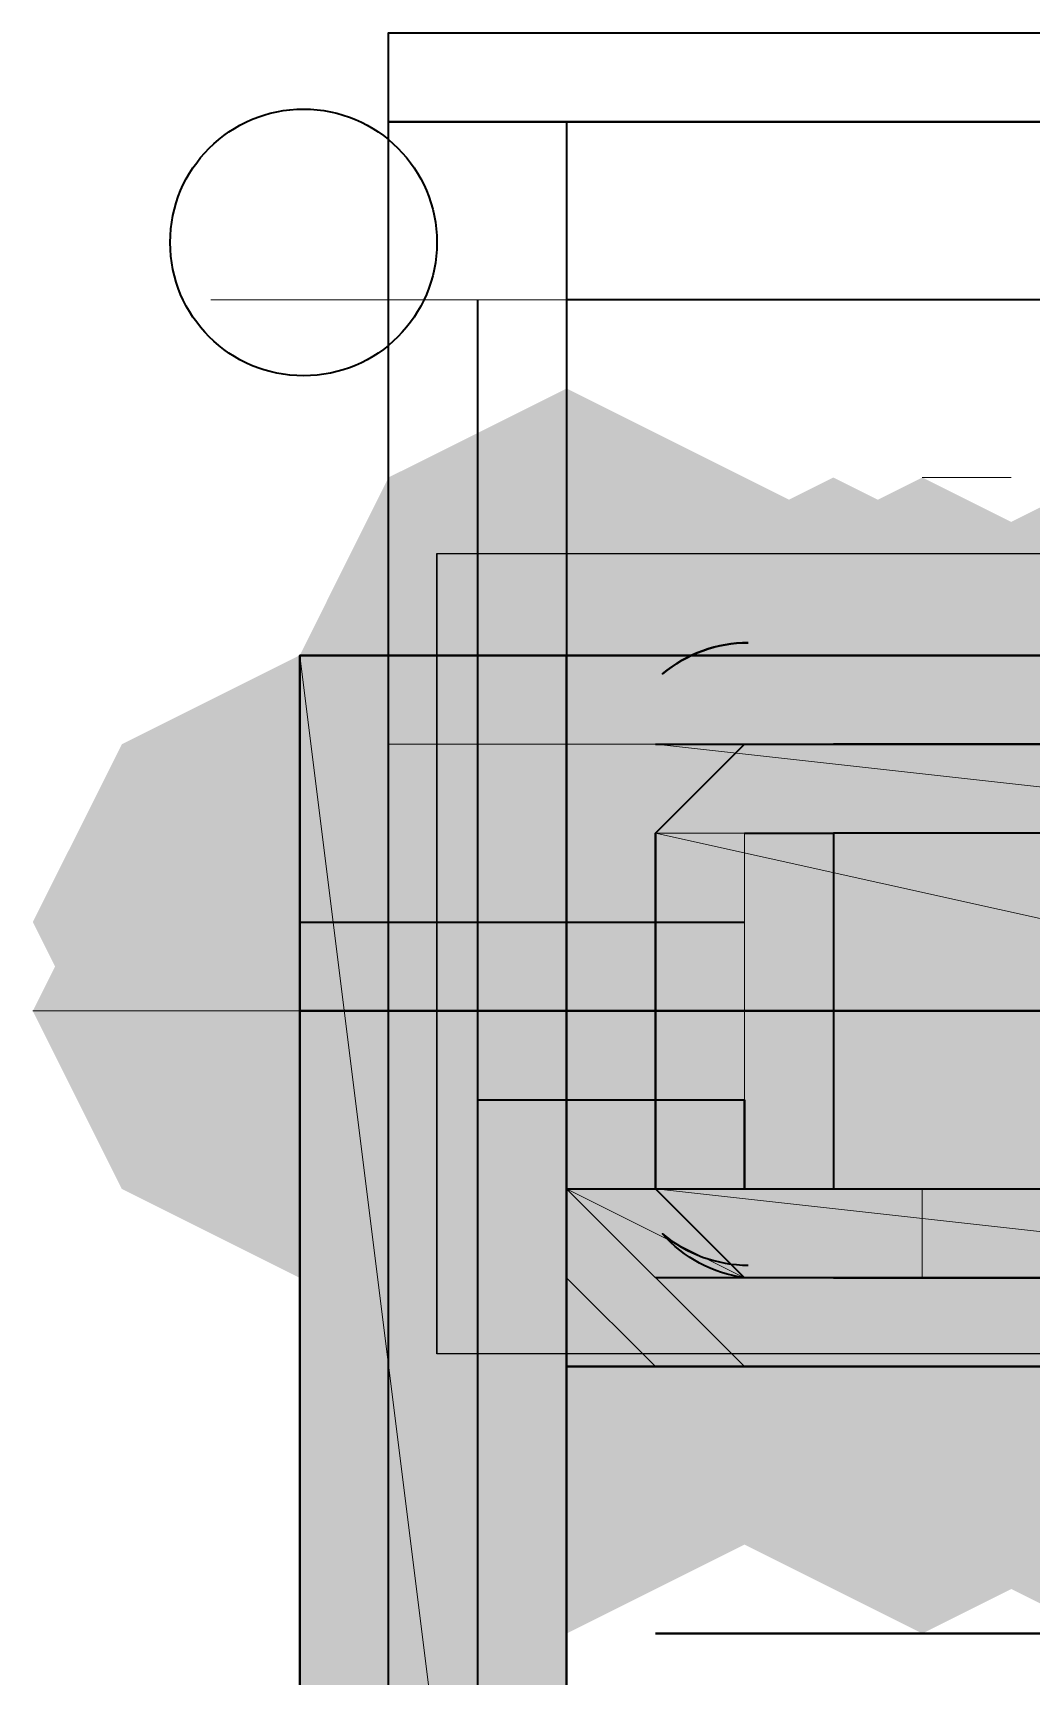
# Model space of a CAD drawing. Header units: millimetres. Extents: x 2315 to 4619, y 1334 to 1897.
# Drawn here: x 3938.337 to 3939.023, y 1525.358 to 1526.487 of the extents above; entities that cross this region are included whole.
import ezdxf

# ---------------------------------------------------------------- set-up
doc = ezdxf.new("R2010")
doc.units = ezdxf.units.MM
for name, color, linetype in [('PDF_3中心线层', 1, 'Continuous'), ('PDF_中心线层', 1, 'Continuous'), ('PDF_剖面线层', 4, 'Continuous'), ('PDF_粗实线层', 7, 'Continuous'), ('PDF_细实线层', 7, 'Continuous'), ('PDF_虚线层', 6, 'Continuous')]:
    doc.layers.add(name, color=color, linetype=linetype)
picture_1 = doc.add_image_def('image19.png', size_in_pixel=(6, 9))
picture_2 = doc.add_image_def('image20.png', size_in_pixel=(6, 7))

msp = doc.modelspace()

# ---------------------------------------------------------------- hatches: boundary and pattern name
at = {"layer": 'PDF_中心线层', "transparency": 33554559}
for points in [[(3938.8868, 1526.0595), (3938.8258, 1526.0595), (3938.8258, 1525.9984), (3938.8868, 1525.9374), (3938.9479, 1525.9984), (3938.9479, 1526.0595)], [(3938.8868, 1526.0595), (3938.8258, 1526.0595), (3938.8258, 1525.9984), (3938.8868, 1525.9374), (3938.9479, 1525.9984), (3938.9479, 1526.0595)], [(3938.8868, 1526.0595), (3938.8258, 1526.0595), (3938.8258, 1525.9984), (3938.8868, 1525.9374), (3938.9479, 1525.9984), (3938.9479, 1526.0595)], [(3938.8868, 1526.0595), (3938.8258, 1526.0595), (3938.8258, 1525.9984), (3938.8868, 1525.9374), (3938.9479, 1525.9984), (3938.9479, 1526.0595)], [(3938.9479, 1526.0595), (3938.8868, 1526.0595), (3938.8868, 1525.9984), (3938.9479, 1525.9374), (3939.009, 1525.9984), (3939.009, 1526.0595)], [(3938.9479, 1526.0595), (3938.8868, 1526.0595), (3938.8868, 1525.9984), (3938.9479, 1525.9374), (3939.009, 1525.9984), (3939.009, 1526.0595)], [(3939.0701, 1526.0595), (3939.009, 1526.0595), (3939.009, 1525.9984), (3939.0701, 1525.9374), (3939.1312, 1525.9984), (3939.1312, 1526.0595)], [(3939.0701, 1526.0595), (3939.009, 1526.0595), (3939.009, 1525.9984), (3939.0701, 1525.9374), (3939.1312, 1525.9984), (3939.1312, 1526.0595)], [(3938.7647, 1525.9984), (3938.7036, 1525.9984), (3938.7036, 1525.9374), (3938.7647, 1525.8763), (3938.8258, 1525.9374), (3938.8258, 1525.9984)], [(3938.8258, 1525.9984), (3938.7647, 1525.9984), (3938.7647, 1525.9374), (3938.8258, 1525.8763), (3938.8868, 1525.9374), (3938.8868, 1525.9984)], [(3938.8258, 1525.9984), (3938.7647, 1525.9984), (3938.7647, 1525.9374), (3938.8258, 1525.8763), (3938.8868, 1525.9374), (3938.8868, 1525.9984)], [(3938.8258, 1525.8763), (3938.7647, 1525.8763), (3938.7647, 1525.8152), (3938.8258, 1525.7541), (3938.8868, 1525.8152), (3938.8868, 1525.8763)], [(3939.0701, 1525.8763), (3939.009, 1525.8763), (3939.009, 1525.8152), (3939.0701, 1525.7541), (3939.1312, 1525.8152), (3939.1312, 1525.8763)], [(3938.7647, 1525.7541), (3938.7036, 1525.7541), (3938.7036, 1525.693), (3938.7647, 1525.6319), (3938.8258, 1525.693), (3938.8258, 1525.7541)], [(3938.8258, 1525.7541), (3938.7647, 1525.7541), (3938.7647, 1525.693), (3938.8258, 1525.6319), (3938.8868, 1525.693), (3938.8868, 1525.7541)], [(3938.8258, 1525.7541), (3938.7647, 1525.7541), (3938.7647, 1525.693), (3938.8258, 1525.6319), (3938.8868, 1525.693), (3938.8868, 1525.7541)], [(3938.9479, 1525.6319), (3938.8868, 1525.6319), (3938.8868, 1525.5709), (3938.9479, 1525.5098), (3939.009, 1525.5709), (3939.009, 1525.6319)], [(3939.0701, 1525.6319), (3939.009, 1525.6319), (3939.009, 1525.5709), (3939.0701, 1525.5098), (3939.1312, 1525.5709), (3939.1312, 1525.6319)]]:
    msp.add_hatch(color=256, dxfattribs=at).paths.add_polyline_path(points)
at = {"layer": 'PDF_剖面线层', "transparency": 33554559}
for points in [[(3938.7036, 1525.693), (3938.6425, 1525.693), (3938.6425, 1525.6319), (3938.7036, 1525.5709), (3938.7647, 1525.6319), (3938.7647, 1525.693)], [(3938.7036, 1525.693), (3938.6425, 1525.693), (3938.6425, 1525.6319), (3938.7036, 1525.5709), (3938.7647, 1525.6319), (3938.7647, 1525.693)], [(3938.7036, 1525.693), (3938.6425, 1525.693), (3938.6425, 1525.6319), (3938.7036, 1525.5709), (3938.7647, 1525.6319), (3938.7647, 1525.693)], [(3938.7036, 1525.693), (3938.6425, 1525.693), (3938.6425, 1525.6319), (3938.7036, 1525.5709), (3938.7647, 1525.6319), (3938.7647, 1525.693)], [(3938.7647, 1525.693), (3938.7036, 1525.693), (3938.7036, 1525.6319), (3938.7647, 1525.5709), (3938.8258, 1525.6319), (3938.8258, 1525.693)], [(3938.7036, 1525.6319), (3938.6425, 1525.6319), (3938.6425, 1525.5709), (3938.7036, 1525.5098), (3938.7647, 1525.5709), (3938.7647, 1525.6319)], [(3938.7036, 1525.6319), (3938.6425, 1525.6319), (3938.6425, 1525.5709), (3938.7036, 1525.5098), (3938.7647, 1525.5709), (3938.7647, 1525.6319)], [(3938.7036, 1525.6319), (3938.6425, 1525.6319), (3938.6425, 1525.5709), (3938.7036, 1525.5098), (3938.7647, 1525.5709), (3938.7647, 1525.6319)], [(3938.7036, 1525.6319), (3938.6425, 1525.6319), (3938.6425, 1525.5709), (3938.7036, 1525.5098), (3938.7647, 1525.5709), (3938.7647, 1525.6319)], [(3938.7036, 1525.6319), (3938.6425, 1525.6319), (3938.6425, 1525.5709), (3938.7036, 1525.5098), (3938.7647, 1525.5709), (3938.7647, 1525.6319)], [(3938.7647, 1525.6319), (3938.7036, 1525.6319), (3938.7036, 1525.5709), (3938.7647, 1525.5098), (3938.8258, 1525.5709), (3938.8258, 1525.6319)], [(3938.7647, 1525.6319), (3938.7036, 1525.6319), (3938.7036, 1525.5709), (3938.7647, 1525.5098), (3938.8258, 1525.5709), (3938.8258, 1525.6319)], [(3938.8258, 1525.6319), (3938.7647, 1525.6319), (3938.7647, 1525.5709), (3938.8258, 1525.5098), (3938.8868, 1525.5709), (3938.8868, 1525.6319)], [(3938.8258, 1525.6319), (3938.7647, 1525.6319), (3938.7647, 1525.5709), (3938.8258, 1525.5098), (3938.8868, 1525.5709), (3938.8868, 1525.6319)], [(3938.8868, 1525.6319), (3938.8258, 1525.6319), (3938.8258, 1525.5709), (3938.8868, 1525.5098), (3938.9479, 1525.5709), (3938.9479, 1525.6319)], [(3938.8868, 1525.6319), (3938.8258, 1525.6319), (3938.8258, 1525.5709), (3938.8868, 1525.5098), (3938.9479, 1525.5709), (3938.9479, 1525.6319)], [(3938.8868, 1525.6319), (3938.8258, 1525.6319), (3938.8258, 1525.5709), (3938.8868, 1525.5098), (3938.9479, 1525.5709), (3938.9479, 1525.6319)], [(3938.9479, 1525.6319), (3938.8868, 1525.6319), (3938.8868, 1525.5709), (3938.9479, 1525.5098), (3939.009, 1525.5709), (3939.009, 1525.6319)], [(3938.9479, 1525.6319), (3938.8868, 1525.6319), (3938.8868, 1525.5709), (3938.9479, 1525.5098), (3939.009, 1525.5709), (3939.009, 1525.6319)], [(3938.9479, 1525.6319), (3938.8868, 1525.6319), (3938.8868, 1525.5709), (3938.9479, 1525.5098), (3939.009, 1525.5709), (3939.009, 1525.6319)], [(3938.9479, 1525.6319), (3938.8868, 1525.6319), (3938.8868, 1525.5709), (3938.9479, 1525.5098), (3939.009, 1525.5709), (3939.009, 1525.6319)], [(3939.009, 1525.6319), (3938.9479, 1525.6319), (3938.9479, 1525.5709), (3939.009, 1525.5098), (3939.0701, 1525.5709), (3939.0701, 1525.6319)], [(3939.009, 1525.6319), (3938.9479, 1525.6319), (3938.9479, 1525.5709), (3939.009, 1525.5098), (3939.0701, 1525.5709), (3939.0701, 1525.6319)], [(3939.0701, 1525.6319), (3939.009, 1525.6319), (3939.009, 1525.5709), (3939.0701, 1525.5098), (3939.1312, 1525.5709), (3939.1312, 1525.6319)], [(3939.0701, 1525.6319), (3939.009, 1525.6319), (3939.009, 1525.5709), (3939.0701, 1525.5098), (3939.1312, 1525.5709), (3939.1312, 1525.6319)], [(3939.0701, 1525.6319), (3939.009, 1525.6319), (3939.009, 1525.5709), (3939.0701, 1525.5098), (3939.1312, 1525.5709), (3939.1312, 1525.6319)]]:
    msp.add_hatch(color=256, dxfattribs=at).paths.add_polyline_path(points)
at = {"layer": 'PDF_粗实线层', "transparency": 33554559}
for points in [[(3938.7036, 1526.2428), (3938.5814, 1526.1817), (3938.5204, 1526.0595), (3938.5814, 1525.9374), (3938.7036, 1525.8763), (3938.8258, 1525.9374), (3938.8868, 1526.0595), (3938.8258, 1526.1817)], [(3938.7036, 1526.2428), (3938.5814, 1526.1817), (3938.5204, 1526.0595), (3938.5814, 1525.9374), (3938.7036, 1525.8763), (3938.8258, 1525.9374), (3938.8868, 1526.0595), (3938.8258, 1526.1817)], [(3938.7036, 1526.2428), (3938.5814, 1526.1817), (3938.5204, 1526.0595), (3938.5814, 1525.9374), (3938.7036, 1525.8763), (3938.8258, 1525.9374), (3938.8868, 1526.0595), (3938.8258, 1526.1817)], [(3938.7036, 1526.2428), (3938.5814, 1526.1817), (3938.5204, 1526.0595), (3938.5814, 1525.9374), (3938.7036, 1525.8763), (3938.8258, 1525.9374), (3938.8868, 1526.0595), (3938.8258, 1526.1817)], [(3939.1922, 1526.2428), (3939.0701, 1526.1817), (3939.009, 1526.0595), (3939.0701, 1525.9374), (3939.1922, 1525.8763), (3939.3144, 1525.9374), (3939.3755, 1526.0595), (3939.3144, 1526.1817)], [(3938.7036, 1526.1817), (3938.5814, 1526.1206), (3938.5204, 1525.9984), (3938.5814, 1525.8763), (3938.7036, 1525.8152), (3938.8258, 1525.8763), (3938.8868, 1525.9984), (3938.8258, 1526.1206)], [(3938.8258, 1526.1817), (3938.7036, 1526.1206), (3938.6425, 1525.9984), (3938.7036, 1525.8763), (3938.8258, 1525.8152), (3938.9479, 1525.8763), (3939.009, 1525.9984), (3938.9479, 1526.1206)], [(3938.8258, 1526.1817), (3938.7036, 1526.1206), (3938.6425, 1525.9984), (3938.7036, 1525.8763), (3938.8258, 1525.8152), (3938.9479, 1525.8763), (3939.009, 1525.9984), (3938.9479, 1526.1206)], [(3938.8868, 1526.1817), (3938.7647, 1526.1206), (3938.7036, 1525.9984), (3938.7647, 1525.8763), (3938.8868, 1525.8152), (3939.009, 1525.8763), (3939.0701, 1525.9984), (3939.009, 1526.1206)], [(3938.8868, 1526.1817), (3938.7647, 1526.1206), (3938.7036, 1525.9984), (3938.7647, 1525.8763), (3938.8868, 1525.8152), (3939.009, 1525.8763), (3939.0701, 1525.9984), (3939.009, 1526.1206)], [(3938.8868, 1526.1817), (3938.7647, 1526.1206), (3938.7036, 1525.9984), (3938.7647, 1525.8763), (3938.8868, 1525.8152), (3939.009, 1525.8763), (3939.0701, 1525.9984), (3939.009, 1526.1206)], [(3938.8868, 1526.1817), (3938.7647, 1526.1206), (3938.7036, 1525.9984), (3938.7647, 1525.8763), (3938.8868, 1525.8152), (3939.009, 1525.8763), (3939.0701, 1525.9984), (3939.009, 1526.1206)], [(3938.9479, 1526.1817), (3938.8258, 1526.1206), (3938.7647, 1525.9984), (3938.8258, 1525.8763), (3938.9479, 1525.8152), (3939.0701, 1525.8763), (3939.1312, 1525.9984), (3939.0701, 1526.1206)], [(3938.9479, 1526.1817), (3938.8258, 1526.1206), (3938.7647, 1525.9984), (3938.8258, 1525.8763), (3938.9479, 1525.8152), (3939.0701, 1525.8763), (3939.1312, 1525.9984), (3939.0701, 1526.1206)], [(3939.0701, 1526.1817), (3938.9479, 1526.1206), (3938.8868, 1525.9984), (3938.9479, 1525.8763), (3939.0701, 1525.8152), (3939.1922, 1525.8763), (3939.2533, 1525.9984), (3939.1922, 1526.1206)], [(3939.0701, 1526.1817), (3938.9479, 1526.1206), (3938.8868, 1525.9984), (3938.9479, 1525.8763), (3939.0701, 1525.8152), (3939.1922, 1525.8763), (3939.2533, 1525.9984), (3939.1922, 1526.1206)], [(3939.0701, 1526.1817), (3938.9479, 1526.1206), (3938.8868, 1525.9984), (3938.9479, 1525.8763), (3939.0701, 1525.8152), (3939.1922, 1525.8763), (3939.2533, 1525.9984), (3939.1922, 1526.1206)], [(3939.1312, 1526.1817), (3939.009, 1526.1206), (3938.9479, 1525.9984), (3939.009, 1525.8763), (3939.1312, 1525.8152), (3939.2533, 1525.8763), (3939.3144, 1525.9984), (3939.2533, 1526.1206)], [(3939.1922, 1526.1817), (3939.0701, 1526.1206), (3939.009, 1525.9984), (3939.0701, 1525.8763), (3939.1922, 1525.8152), (3939.3144, 1525.8763), (3939.3755, 1525.9984), (3939.3144, 1526.1206)], [(3939.1922, 1526.1817), (3939.0701, 1526.1206), (3939.009, 1525.9984), (3939.0701, 1525.8763), (3939.1922, 1525.8152), (3939.3144, 1525.8763), (3939.3755, 1525.9984), (3939.3144, 1526.1206)], [(3938.7647, 1526.1206), (3938.6425, 1526.0595), (3938.5814, 1525.9374), (3938.6425, 1525.8152), (3938.7647, 1525.7541), (3938.8868, 1525.8152), (3938.9479, 1525.9374), (3938.8868, 1526.0595)], [(3938.7647, 1526.1206), (3938.6425, 1526.0595), (3938.5814, 1525.9374), (3938.6425, 1525.8152), (3938.7647, 1525.7541), (3938.8868, 1525.8152), (3938.9479, 1525.9374), (3938.8868, 1526.0595)], [(3938.7647, 1526.1206), (3938.6425, 1526.0595), (3938.5814, 1525.9374), (3938.6425, 1525.8152), (3938.7647, 1525.7541), (3938.8868, 1525.8152), (3938.9479, 1525.9374), (3938.8868, 1526.0595)], [(3938.7647, 1526.1206), (3938.6425, 1526.0595), (3938.5814, 1525.9374), (3938.6425, 1525.8152), (3938.7647, 1525.7541), (3938.8868, 1525.8152), (3938.9479, 1525.9374), (3938.8868, 1526.0595)], [(3938.7647, 1526.1206), (3938.6425, 1526.0595), (3938.5814, 1525.9374), (3938.6425, 1525.8152), (3938.7647, 1525.7541), (3938.8868, 1525.8152), (3938.9479, 1525.9374), (3938.8868, 1526.0595)], [(3938.7647, 1526.1206), (3938.6425, 1526.0595), (3938.5814, 1525.9374), (3938.6425, 1525.8152), (3938.7647, 1525.7541), (3938.8868, 1525.8152), (3938.9479, 1525.9374), (3938.8868, 1526.0595)], [(3938.7647, 1526.1206), (3938.6425, 1526.0595), (3938.5814, 1525.9374), (3938.6425, 1525.8152), (3938.7647, 1525.7541), (3938.8868, 1525.8152), (3938.9479, 1525.9374), (3938.8868, 1526.0595)], [(3938.7647, 1526.1206), (3938.6425, 1526.0595), (3938.5814, 1525.9374), (3938.6425, 1525.8152), (3938.7647, 1525.7541), (3938.8868, 1525.8152), (3938.9479, 1525.9374), (3938.8868, 1526.0595)], [(3938.7647, 1526.1206), (3938.6425, 1526.0595), (3938.5814, 1525.9374), (3938.6425, 1525.8152), (3938.7647, 1525.7541), (3938.8868, 1525.8152), (3938.9479, 1525.9374), (3938.8868, 1526.0595)], [(3938.7647, 1526.1206), (3938.6425, 1526.0595), (3938.5814, 1525.9374), (3938.6425, 1525.8152), (3938.7647, 1525.7541), (3938.8868, 1525.8152), (3938.9479, 1525.9374), (3938.8868, 1526.0595)], [(3938.7647, 1526.1206), (3938.6425, 1526.0595), (3938.5814, 1525.9374), (3938.6425, 1525.8152), (3938.7647, 1525.7541), (3938.8868, 1525.8152), (3938.9479, 1525.9374), (3938.8868, 1526.0595)], [(3938.7647, 1526.1206), (3938.6425, 1526.0595), (3938.5814, 1525.9374), (3938.6425, 1525.8152), (3938.7647, 1525.7541), (3938.8868, 1525.8152), (3938.9479, 1525.9374), (3938.8868, 1526.0595)], [(3938.7647, 1526.1206), (3938.6425, 1526.0595), (3938.5814, 1525.9374), (3938.6425, 1525.8152), (3938.7647, 1525.7541), (3938.8868, 1525.8152), (3938.9479, 1525.9374), (3938.8868, 1526.0595)], [(3938.7647, 1526.1206), (3938.6425, 1526.0595), (3938.5814, 1525.9374), (3938.6425, 1525.8152), (3938.7647, 1525.7541), (3938.8868, 1525.8152), (3938.9479, 1525.9374), (3938.8868, 1526.0595)], [(3938.7647, 1526.1206), (3938.6425, 1526.0595), (3938.5814, 1525.9374), (3938.6425, 1525.8152), (3938.7647, 1525.7541), (3938.8868, 1525.8152), (3938.9479, 1525.9374), (3938.8868, 1526.0595)], [(3938.7647, 1526.1206), (3938.6425, 1526.0595), (3938.5814, 1525.9374), (3938.6425, 1525.8152), (3938.7647, 1525.7541), (3938.8868, 1525.8152), (3938.9479, 1525.9374), (3938.8868, 1526.0595)], [(3938.7647, 1526.1206), (3938.6425, 1526.0595), (3938.5814, 1525.9374), (3938.6425, 1525.8152), (3938.7647, 1525.7541), (3938.8868, 1525.8152), (3938.9479, 1525.9374), (3938.8868, 1526.0595)], [(3938.7647, 1526.1206), (3938.6425, 1526.0595), (3938.5814, 1525.9374), (3938.6425, 1525.8152), (3938.7647, 1525.7541), (3938.8868, 1525.8152), (3938.9479, 1525.9374), (3938.8868, 1526.0595)], [(3938.7647, 1526.1206), (3938.6425, 1526.0595), (3938.5814, 1525.9374), (3938.6425, 1525.8152), (3938.7647, 1525.7541), (3938.8868, 1525.8152), (3938.9479, 1525.9374), (3938.8868, 1526.0595)], [(3938.8258, 1526.1206), (3938.7036, 1526.0595), (3938.6425, 1525.9374), (3938.7036, 1525.8152), (3938.8258, 1525.7541), (3938.9479, 1525.8152), (3939.009, 1525.9374), (3938.9479, 1526.0595)], [(3938.8258, 1526.1206), (3938.7036, 1526.0595), (3938.6425, 1525.9374), (3938.7036, 1525.8152), (3938.8258, 1525.7541), (3938.9479, 1525.8152), (3939.009, 1525.9374), (3938.9479, 1526.0595)], [(3938.8258, 1526.1206), (3938.7036, 1526.0595), (3938.6425, 1525.9374), (3938.7036, 1525.8152), (3938.8258, 1525.7541), (3938.9479, 1525.8152), (3939.009, 1525.9374), (3938.9479, 1526.0595)], [(3938.8258, 1526.1206), (3938.7036, 1526.0595), (3938.6425, 1525.9374), (3938.7036, 1525.8152), (3938.8258, 1525.7541), (3938.9479, 1525.8152), (3939.009, 1525.9374), (3938.9479, 1526.0595)], [(3938.8258, 1526.1206), (3938.7036, 1526.0595), (3938.6425, 1525.9374), (3938.7036, 1525.8152), (3938.8258, 1525.7541), (3938.9479, 1525.8152), (3939.009, 1525.9374), (3938.9479, 1526.0595)], [(3938.8258, 1526.1206), (3938.7036, 1526.0595), (3938.6425, 1525.9374), (3938.7036, 1525.8152), (3938.8258, 1525.7541), (3938.9479, 1525.8152), (3939.009, 1525.9374), (3938.9479, 1526.0595)], [(3938.8258, 1526.1206), (3938.7036, 1526.0595), (3938.6425, 1525.9374), (3938.7036, 1525.8152), (3938.8258, 1525.7541), (3938.9479, 1525.8152), (3939.009, 1525.9374), (3938.9479, 1526.0595)], [(3938.5204, 1526.0595), (3938.3982, 1525.9984), (3938.3371, 1525.8763), (3938.3982, 1525.7541), (3938.5204, 1525.693), (3938.6425, 1525.7541), (3938.7036, 1525.8763), (3938.6425, 1525.9984)], [(3938.6425, 1526.0595), (3938.5204, 1525.9984), (3938.4593, 1525.8763), (3938.5204, 1525.7541), (3938.6425, 1525.693), (3938.7647, 1525.7541), (3938.8258, 1525.8763), (3938.7647, 1525.9984)], [(3938.7036, 1526.0595), (3938.5814, 1525.9984), (3938.5204, 1525.8763), (3938.5814, 1525.7541), (3938.7036, 1525.693), (3938.8258, 1525.7541), (3938.8868, 1525.8763), (3938.8258, 1525.9984)], [(3938.5204, 1525.9984), (3938.3982, 1525.9374), (3938.3371, 1525.8152), (3938.3982, 1525.693), (3938.5204, 1525.6319), (3938.6425, 1525.693), (3938.7036, 1525.8152), (3938.6425, 1525.9374)], [(3938.5204, 1525.9984), (3938.3982, 1525.9374), (3938.3371, 1525.8152), (3938.3982, 1525.693), (3938.5204, 1525.6319), (3938.6425, 1525.693), (3938.7036, 1525.8152), (3938.6425, 1525.9374)], [(3938.6425, 1525.9984), (3938.5204, 1525.9374), (3938.4593, 1525.8152), (3938.5204, 1525.693), (3938.6425, 1525.6319), (3938.7647, 1525.693), (3938.8258, 1525.8152), (3938.7647, 1525.9374)], [(3938.6425, 1525.9984), (3938.5204, 1525.9374), (3938.4593, 1525.8152), (3938.5204, 1525.693), (3938.6425, 1525.6319), (3938.7647, 1525.693), (3938.8258, 1525.8152), (3938.7647, 1525.9374)], [(3938.8258, 1525.9984), (3938.7036, 1525.9374), (3938.6425, 1525.8152), (3938.7036, 1525.693), (3938.8258, 1525.6319), (3938.9479, 1525.693), (3939.009, 1525.8152), (3938.9479, 1525.9374)], [(3938.8258, 1525.9984), (3938.7036, 1525.9374), (3938.6425, 1525.8152), (3938.7036, 1525.693), (3938.8258, 1525.6319), (3938.9479, 1525.693), (3939.009, 1525.8152), (3938.9479, 1525.9374)], [(3939.0701, 1525.9984), (3938.9479, 1525.9374), (3938.8868, 1525.8152), (3938.9479, 1525.693), (3939.0701, 1525.6319), (3939.1922, 1525.693), (3939.2533, 1525.8152), (3939.1922, 1525.9374)], [(3939.0701, 1525.9984), (3938.9479, 1525.9374), (3938.8868, 1525.8152), (3938.9479, 1525.693), (3939.0701, 1525.6319), (3939.1922, 1525.693), (3939.2533, 1525.8152), (3939.1922, 1525.9374)], [(3938.7036, 1525.9374), (3938.5814, 1525.8763), (3938.5204, 1525.7541), (3938.5814, 1525.6319), (3938.7036, 1525.5709), (3938.8258, 1525.6319), (3938.8868, 1525.7541), (3938.8258, 1525.8763)], [(3938.7036, 1525.9374), (3938.5814, 1525.8763), (3938.5204, 1525.7541), (3938.5814, 1525.6319), (3938.7036, 1525.5709), (3938.8258, 1525.6319), (3938.8868, 1525.7541), (3938.8258, 1525.8763)], [(3938.7647, 1525.9374), (3938.6425, 1525.8763), (3938.5814, 1525.7541), (3938.6425, 1525.6319), (3938.7647, 1525.5709), (3938.8868, 1525.6319), (3938.9479, 1525.7541), (3938.8868, 1525.8763)], [(3938.7647, 1525.9374), (3938.6425, 1525.8763), (3938.5814, 1525.7541), (3938.6425, 1525.6319), (3938.7647, 1525.5709), (3938.8868, 1525.6319), (3938.9479, 1525.7541), (3938.8868, 1525.8763)], [(3938.7647, 1525.9374), (3938.6425, 1525.8763), (3938.5814, 1525.7541), (3938.6425, 1525.6319), (3938.7647, 1525.5709), (3938.8868, 1525.6319), (3938.9479, 1525.7541), (3938.8868, 1525.8763)], [(3938.8258, 1525.9374), (3938.7036, 1525.8763), (3938.6425, 1525.7541), (3938.7036, 1525.6319), (3938.8258, 1525.5709), (3938.9479, 1525.6319), (3939.009, 1525.7541), (3938.9479, 1525.8763)], [(3938.8258, 1525.9374), (3938.7036, 1525.8763), (3938.6425, 1525.7541), (3938.7036, 1525.6319), (3938.8258, 1525.5709), (3938.9479, 1525.6319), (3939.009, 1525.7541), (3938.9479, 1525.8763)], [(3938.7647, 1525.8763), (3938.6425, 1525.8152), (3938.5814, 1525.693), (3938.6425, 1525.5709), (3938.7647, 1525.5098), (3938.8868, 1525.5709), (3938.9479, 1525.693), (3938.8868, 1525.8152)], [(3938.7647, 1525.8763), (3938.6425, 1525.8152), (3938.5814, 1525.693), (3938.6425, 1525.5709), (3938.7647, 1525.5098), (3938.8868, 1525.5709), (3938.9479, 1525.693), (3938.8868, 1525.8152)], [(3938.7647, 1525.8763), (3938.6425, 1525.8152), (3938.5814, 1525.693), (3938.6425, 1525.5709), (3938.7647, 1525.5098), (3938.8868, 1525.5709), (3938.9479, 1525.693), (3938.8868, 1525.8152)], [(3938.7647, 1525.8763), (3938.6425, 1525.8152), (3938.5814, 1525.693), (3938.6425, 1525.5709), (3938.7647, 1525.5098), (3938.8868, 1525.5709), (3938.9479, 1525.693), (3938.8868, 1525.8152)], [(3938.7647, 1525.8763), (3938.6425, 1525.8152), (3938.5814, 1525.693), (3938.6425, 1525.5709), (3938.7647, 1525.5098), (3938.8868, 1525.5709), (3938.9479, 1525.693), (3938.8868, 1525.8152)], [(3938.7647, 1525.8763), (3938.6425, 1525.8152), (3938.5814, 1525.693), (3938.6425, 1525.5709), (3938.7647, 1525.5098), (3938.8868, 1525.5709), (3938.9479, 1525.693), (3938.8868, 1525.8152)], [(3938.7647, 1525.8763), (3938.6425, 1525.8152), (3938.5814, 1525.693), (3938.6425, 1525.5709), (3938.7647, 1525.5098), (3938.8868, 1525.5709), (3938.9479, 1525.693), (3938.8868, 1525.8152)], [(3938.7647, 1525.8763), (3938.6425, 1525.8152), (3938.5814, 1525.693), (3938.6425, 1525.5709), (3938.7647, 1525.5098), (3938.8868, 1525.5709), (3938.9479, 1525.693), (3938.8868, 1525.8152)], [(3938.7647, 1525.8763), (3938.6425, 1525.8152), (3938.5814, 1525.693), (3938.6425, 1525.5709), (3938.7647, 1525.5098), (3938.8868, 1525.5709), (3938.9479, 1525.693), (3938.8868, 1525.8152)], [(3938.7647, 1525.8763), (3938.6425, 1525.8152), (3938.5814, 1525.693), (3938.6425, 1525.5709), (3938.7647, 1525.5098), (3938.8868, 1525.5709), (3938.9479, 1525.693), (3938.8868, 1525.8152)], [(3938.7647, 1525.8763), (3938.6425, 1525.8152), (3938.5814, 1525.693), (3938.6425, 1525.5709), (3938.7647, 1525.5098), (3938.8868, 1525.5709), (3938.9479, 1525.693), (3938.8868, 1525.8152)], [(3938.7647, 1525.8763), (3938.6425, 1525.8152), (3938.5814, 1525.693), (3938.6425, 1525.5709), (3938.7647, 1525.5098), (3938.8868, 1525.5709), (3938.9479, 1525.693), (3938.8868, 1525.8152)], [(3938.7647, 1525.8763), (3938.6425, 1525.8152), (3938.5814, 1525.693), (3938.6425, 1525.5709), (3938.7647, 1525.5098), (3938.8868, 1525.5709), (3938.9479, 1525.693), (3938.8868, 1525.8152)], [(3938.7647, 1525.8763), (3938.6425, 1525.8152), (3938.5814, 1525.693), (3938.6425, 1525.5709), (3938.7647, 1525.5098), (3938.8868, 1525.5709), (3938.9479, 1525.693), (3938.8868, 1525.8152)], [(3938.8258, 1525.8763), (3938.7036, 1525.8152), (3938.6425, 1525.693), (3938.7036, 1525.5709), (3938.8258, 1525.5098), (3938.9479, 1525.5709), (3939.009, 1525.693), (3938.9479, 1525.8152)], [(3938.8258, 1525.8763), (3938.7036, 1525.8152), (3938.6425, 1525.693), (3938.7036, 1525.5709), (3938.8258, 1525.5098), (3938.9479, 1525.5709), (3939.009, 1525.693), (3938.9479, 1525.8152)], [(3938.8258, 1525.8763), (3938.7036, 1525.8152), (3938.6425, 1525.693), (3938.7036, 1525.5709), (3938.8258, 1525.5098), (3938.9479, 1525.5709), (3939.009, 1525.693), (3938.9479, 1525.8152)], [(3938.7036, 1525.8152), (3938.5814, 1525.7541), (3938.5204, 1525.6319), (3938.5814, 1525.5098), (3938.7036, 1525.4487), (3938.8258, 1525.5098), (3938.8868, 1525.6319), (3938.8258, 1525.7541)], [(3938.7036, 1525.8152), (3938.5814, 1525.7541), (3938.5204, 1525.6319), (3938.5814, 1525.5098), (3938.7036, 1525.4487), (3938.8258, 1525.5098), (3938.8868, 1525.6319), (3938.8258, 1525.7541)], [(3938.7647, 1525.8152), (3938.6425, 1525.7541), (3938.5814, 1525.6319), (3938.6425, 1525.5098), (3938.7647, 1525.4487), (3938.8868, 1525.5098), (3938.9479, 1525.6319), (3938.8868, 1525.7541)], [(3938.7647, 1525.8152), (3938.6425, 1525.7541), (3938.5814, 1525.6319), (3938.6425, 1525.5098), (3938.7647, 1525.4487), (3938.8868, 1525.5098), (3938.9479, 1525.6319), (3938.8868, 1525.7541)], [(3938.9479, 1525.8152), (3938.8258, 1525.7541), (3938.7647, 1525.6319), (3938.8258, 1525.5098), (3938.9479, 1525.4487), (3939.0701, 1525.5098), (3939.1312, 1525.6319), (3939.0701, 1525.7541)], [(3938.9479, 1525.8152), (3938.8258, 1525.7541), (3938.7647, 1525.6319), (3938.8258, 1525.5098), (3938.9479, 1525.4487), (3939.0701, 1525.5098), (3939.1312, 1525.6319), (3939.0701, 1525.7541)], [(3939.0701, 1525.8152), (3938.9479, 1525.7541), (3938.8868, 1525.6319), (3938.9479, 1525.5098), (3939.0701, 1525.4487), (3939.1922, 1525.5098), (3939.2533, 1525.6319), (3939.1922, 1525.7541)], [(3939.0701, 1525.8152), (3938.9479, 1525.7541), (3938.8868, 1525.6319), (3938.9479, 1525.5098), (3939.0701, 1525.4487), (3939.1922, 1525.5098), (3939.2533, 1525.6319), (3939.1922, 1525.7541)], [(3939.1922, 1525.8152), (3939.0701, 1525.7541), (3939.009, 1525.6319), (3939.0701, 1525.5098), (3939.1922, 1525.4487), (3939.3144, 1525.5098), (3939.3755, 1525.6319), (3939.3144, 1525.7541)], [(3939.1922, 1525.8152), (3939.0701, 1525.7541), (3939.009, 1525.6319), (3939.0701, 1525.5098), (3939.1922, 1525.4487), (3939.3144, 1525.5098), (3939.3755, 1525.6319), (3939.3144, 1525.7541)], [(3938.7036, 1525.7541), (3938.5814, 1525.693), (3938.5204, 1525.5709), (3938.5814, 1525.4487), (3938.7036, 1525.3876), (3938.8258, 1525.4487), (3938.8868, 1525.5709), (3938.8258, 1525.693)], [(3938.7036, 1525.7541), (3938.5814, 1525.693), (3938.5204, 1525.5709), (3938.5814, 1525.4487), (3938.7036, 1525.3876), (3938.8258, 1525.4487), (3938.8868, 1525.5709), (3938.8258, 1525.693)], [(3938.7036, 1525.7541), (3938.5814, 1525.693), (3938.5204, 1525.5709), (3938.5814, 1525.4487), (3938.7036, 1525.3876), (3938.8258, 1525.4487), (3938.8868, 1525.5709), (3938.8258, 1525.693)], [(3938.7036, 1525.7541), (3938.5814, 1525.693), (3938.5204, 1525.5709), (3938.5814, 1525.4487), (3938.7036, 1525.3876), (3938.8258, 1525.4487), (3938.8868, 1525.5709), (3938.8258, 1525.693)], [(3938.9479, 1525.7541), (3938.8258, 1525.693), (3938.7647, 1525.5709), (3938.8258, 1525.4487), (3938.9479, 1525.3876), (3939.0701, 1525.4487), (3939.1312, 1525.5709), (3939.0701, 1525.693)], [(3938.9479, 1525.7541), (3938.8258, 1525.693), (3938.7647, 1525.5709), (3938.8258, 1525.4487), (3938.9479, 1525.3876), (3939.0701, 1525.4487), (3939.1312, 1525.5709), (3939.0701, 1525.693)], [(3939.0701, 1525.7541), (3938.9479, 1525.693), (3938.8868, 1525.5709), (3938.9479, 1525.4487), (3939.0701, 1525.3876), (3939.1922, 1525.4487), (3939.2533, 1525.5709), (3939.1922, 1525.693)], [(3939.0701, 1525.7541), (3938.9479, 1525.693), (3938.8868, 1525.5709), (3938.9479, 1525.4487), (3939.0701, 1525.3876), (3939.1922, 1525.4487), (3939.2533, 1525.5709), (3939.1922, 1525.693)], [(3939.1922, 1525.7541), (3939.0701, 1525.693), (3939.009, 1525.5709), (3939.0701, 1525.4487), (3939.1922, 1525.3876), (3939.3144, 1525.4487), (3939.3755, 1525.5709), (3939.3144, 1525.693)]]:
    msp.add_hatch(color=256, dxfattribs=at).paths.add_polyline_path(points)
at = {"layer": 'PDF_粗实线层', "true_color": 0xffffff, "transparency": 33554559}
for points in [[(3938.7036, 1524.5936), (3938.7036, 1526.0595), (3938.5204, 1526.0595), (3938.5204, 1524.5936)], [(3938.7647, 1525.693), (3939.3144, 1525.693), (3939.3144, 1525.9374), (3938.7647, 1525.9374)]]:
    msp.add_hatch(color=7, dxfattribs=at).paths.add_polyline_path(points)
at = {"layer": 'PDF_细实线层', "transparency": 33554559}
for points in [[(3938.8258, 1525.9984), (3938.7647, 1525.9984), (3938.7647, 1525.9374), (3938.8258, 1525.8763), (3938.8868, 1525.9374), (3938.8868, 1525.9984)], [(3938.8258, 1525.8763), (3938.7647, 1525.8763), (3938.7647, 1525.8152), (3938.8258, 1525.7541), (3938.8868, 1525.8152), (3938.8868, 1525.8763)], [(3939.0701, 1525.8763), (3939.009, 1525.8763), (3939.009, 1525.8152), (3939.0701, 1525.7541), (3939.1312, 1525.8152), (3939.1312, 1525.8763)], [(3938.7036, 1525.7541), (3938.6425, 1525.7541), (3938.6425, 1525.693), (3938.7036, 1525.6319), (3938.7647, 1525.693), (3938.7647, 1525.7541)], [(3938.8258, 1525.7541), (3938.7647, 1525.7541), (3938.7647, 1525.693), (3938.8258, 1525.6319), (3938.8868, 1525.693), (3938.8868, 1525.7541)], [(3938.9479, 1525.6319), (3938.8868, 1525.6319), (3938.8868, 1525.5709), (3938.9479, 1525.5098), (3939.009, 1525.5709), (3939.009, 1525.6319)], [(3938.9479, 1525.6319), (3938.8868, 1525.6319), (3938.8868, 1525.5709), (3938.9479, 1525.5098), (3939.009, 1525.5709), (3939.009, 1525.6319)], [(3939.0701, 1525.6319), (3939.009, 1525.6319), (3939.009, 1525.5709), (3939.0701, 1525.5098), (3939.1312, 1525.5709), (3939.1312, 1525.6319)], [(3939.0701, 1525.6319), (3939.009, 1525.6319), (3939.009, 1525.5709), (3939.0701, 1525.5098), (3939.1312, 1525.5709), (3939.1312, 1525.6319)]]:
    msp.add_hatch(color=256, dxfattribs=at).paths.add_polyline_path(points)
at = {"layer": 'PDF_虚线层', "transparency": 33554559}
for points in [[(3938.8258, 1525.9984), (3938.7647, 1525.9984), (3938.7647, 1525.9374), (3938.8258, 1525.8763), (3938.8868, 1525.9374), (3938.8868, 1525.9984)], [(3938.7647, 1525.7541), (3938.7036, 1525.7541), (3938.7036, 1525.693), (3938.7647, 1525.6319), (3938.8258, 1525.693), (3938.8258, 1525.7541)], [(3938.7647, 1525.7541), (3938.7036, 1525.7541), (3938.7036, 1525.693), (3938.7647, 1525.6319), (3938.8258, 1525.693), (3938.8258, 1525.7541)], [(3938.7647, 1525.7541), (3938.7036, 1525.7541), (3938.7036, 1525.693), (3938.7647, 1525.6319), (3938.8258, 1525.693), (3938.8258, 1525.7541)], [(3938.7647, 1525.7541), (3938.7036, 1525.7541), (3938.7036, 1525.693), (3938.7647, 1525.6319), (3938.8258, 1525.693), (3938.8258, 1525.7541)]]:
    msp.add_hatch(color=256, dxfattribs=at).paths.add_polyline_path(points)

# ---------------------------------------------------------------- linework, layer by layer
at = {"layer": 'PDF_3中心线层', "lineweight": 18}
msp.add_lwpolyline([(3938.3371, 1525.8152), (3943.1014, 1525.8152)], dxfattribs=at)
at = {"layer": 'PDF_中心线层', "lineweight": 18}
for points in [[(3938.5814, 1526.1817), (3938.5814, 1526.426)], [(3938.4593, 1526.3038), (3938.7036, 1526.3038)], [(3938.7036, 1526.0595), (3938.7647, 1526.0595), (3938.7036, 1526.0595), (3938.7036, 1525.9984)], [(3938.5814, 1525.9984), (3939.6198, 1525.9984)], [(3939.3144, 1525.9984), (3938.8258, 1525.9984)], [(3939.1922, 1525.9984), (3938.9479, 1525.9984), (3938.8868, 1525.9984), (3938.9479, 1525.9984)], [(3939.0701, 1525.9374), (3939.0701, 1525.693), (3939.0701, 1525.6319), (3939.009, 1525.6319), (3939.0701, 1525.6319), (3939.0701, 1525.693)], [(3939.3144, 1525.8152), (3938.7647, 1525.8152), (3938.8258, 1525.8152), (3938.8258, 1525.8763)], [(3939.3755, 1525.8152), (3938.7036, 1525.8152)], [(3939.0701, 1525.8152), (3939.009, 1525.8152)], [(3938.9479, 1525.6319), (3939.1922, 1525.6319), (3939.2533, 1525.6319), (3939.2533, 1525.693), (3939.2533, 1525.6319), (3939.1922, 1525.6319), (3939.1922, 1525.693), (3939.1922, 1525.6319)], [(3938.7036, 1525.5709), (3938.7647, 1525.5709), (3938.7036, 1525.5709), (3938.7036, 1525.6319)], [(3939.3144, 1525.6319), (3938.8258, 1525.6319)]]:
    msp.add_lwpolyline(points, dxfattribs=at)
for points in [[(3938.7036, 1526.0595), (3938.7036, 1525.5709), (3939.2533, 1525.5709), (3939.2533, 1526.0595)], [(3939.009, 1525.9984), (3939.0701, 1525.9984)], [(3938.7647, 1525.9374), (3938.8258, 1525.9374)], [(3938.7647, 1525.693), (3938.8258, 1525.693)], [(3938.8868, 1525.6319), (3938.9479, 1525.6319), (3938.9479, 1525.693), (3938.9479, 1525.6319)]]:
    msp.add_lwpolyline(points, close=True, dxfattribs=at)
at = {"layer": 'PDF_剖面线层', "lineweight": 18}
for points in [[(3938.7036, 1525.693), (3938.8258, 1525.5709), (3938.8868, 1525.5709), (3938.8258, 1525.5709), (3938.8868, 1525.5709), (3938.9479, 1525.5709), (3938.8868, 1525.5709), (3938.9479, 1525.5709), (3939.009, 1525.5709), (3938.9479, 1525.5709), (3939.009, 1525.5709)], [(3938.7647, 1525.5709), (3938.7036, 1525.5709), (3938.7647, 1525.5709), (3938.7036, 1525.6319), (3938.7036, 1525.5709), (3938.7036, 1525.6319)], [(3938.7647, 1525.5709), (3938.8258, 1525.5709), (3938.7647, 1525.5709)]]:
    msp.add_lwpolyline(points, dxfattribs=at)
msp.add_lwpolyline([(3939.009, 1525.5709), (3939.0701, 1525.5709), (3939.009, 1525.5709), (3939.0701, 1525.5709)], close=True, dxfattribs=at)
at = {"layer": 'PDF_粗实线层', "lineweight": 35}
for points in [[(3938.5814, 1526.4871), (3940.1085, 1526.4871), (3940.1085, 1524.3492), (3938.5814, 1524.3492), (3938.5814, 1526.4871), (3939.3144, 1526.4871)], [(3940.0474, 1526.426), (3938.5814, 1526.426), (3939.3144, 1526.426)], [(3939.4366, 1526.3038), (3939.4977, 1526.3038), (3939.2533, 1526.3038), (3939.4977, 1526.3038), (3939.4977, 1526.426), (3938.7036, 1526.426), (3938.7036, 1525.9984), (3938.7036, 1525.5709), (3939.4977, 1525.5709), (3939.4977, 1525.693), (3939.2533, 1525.693), (3939.4977, 1525.693), (3939.4366, 1525.693)], [(3938.5814, 1526.3038), (3938.5814, 1526.3038)], [(3938.6425, 1526.3038), (3938.6425, 1524.3492)], [(3939.0701, 1525.5709), (3939.009, 1525.5709), (3938.9479, 1525.5709), (3938.8868, 1525.5709), (3938.8258, 1525.5709), (3938.7647, 1525.5709), (3938.7036, 1525.5709), (3938.7036, 1525.6319), (3938.7036, 1525.693), (3938.7036, 1525.7541), (3938.7036, 1525.8763), (3938.7036, 1526.0595), (3939.2533, 1526.0595)], [(3938.7036, 1526.0595), (3938.7036, 1526.0595)], [(3938.7036, 1526.0595), (3938.7036, 1526.0595)], [(3938.8258, 1525.9984), (3938.7647, 1525.9374), (3938.7647, 1525.693), (3938.8258, 1525.6319), (3938.7647, 1525.6319)], [(3938.7647, 1525.9984), (3938.8258, 1525.9984), (3938.7647, 1525.9374), (3938.7647, 1525.693), (3938.7647, 1525.9374), (3938.7647, 1525.693)], [(3939.2533, 1525.9984), (3938.8868, 1525.9984), (3939.2533, 1525.9984), (3939.1922, 1525.9984)], [(3938.8258, 1525.9374), (3938.8258, 1525.9374)], [(3938.8258, 1525.9374), (3938.8868, 1525.9374)], [(3939.2533, 1525.9374), (3938.8868, 1525.9374), (3938.8868, 1525.693), (3939.2533, 1525.693), (3939.2533, 1525.8763), (3939.3144, 1525.8763)], [(3938.6425, 1525.8152), (3938.5204, 1525.8152), (3938.5204, 1525.8763), (3938.6425, 1525.8763), (3938.6425, 1525.7541), (3938.7036, 1525.7541), (3938.7647, 1525.7541), (3938.8258, 1525.7541)], [(3938.5204, 1525.8763), (3938.5204, 1525.8152)], [(3938.6425, 1525.8763), (3938.7036, 1525.8763), (3938.7036, 1525.7541), (3938.7036, 1525.8763), (3938.7036, 1525.7541), (3938.7036, 1525.8763), (3938.7647, 1525.8763), (3938.8258, 1525.8763)], [(3938.5204, 1525.8152), (3938.6425, 1525.8152), (3938.5204, 1525.8152)], [(3938.7036, 1525.8152), (3938.7647, 1525.8152), (3938.7036, 1525.8152)], [(3938.8258, 1525.8152), (3938.8258, 1525.8152)], [(3938.7647, 1525.7541), (3938.7647, 1525.693), (3938.7647, 1525.7541)], [(3938.8258, 1525.7541), (3938.8258, 1525.693), (3938.8258, 1525.7541)], [(3938.8258, 1525.693), (3938.8258, 1525.693)], [(3938.8258, 1525.693), (3938.8868, 1525.693)], [(3938.7036, 1525.5709), (3938.7036, 1525.5709)], [(3938.7647, 1525.3876), (3939.4366, 1525.3876), (3938.7647, 1525.3876)]]:
    msp.add_lwpolyline(points, dxfattribs=at)
for points in [[(3939.4977, 1526.3038), (3938.7036, 1526.3038), (3938.7036, 1525.693), (3939.4977, 1525.693)], [(3938.5204, 1524.5936), (3938.7036, 1524.5936), (3938.7036, 1526.0595), (3938.5204, 1526.0595), (3938.7036, 1526.0595), (3938.7036, 1524.5936), (3938.5814, 1524.5936), (3938.5204, 1524.5936), (3938.5204, 1526.0595)], [(3938.7036, 1525.8152), (3938.7036, 1526.0595), (3939.2533, 1526.0595), (3939.3144, 1526.0595), (3939.3144, 1525.9984), (3939.3144, 1525.9374), (3939.3144, 1525.8152), (3939.3144, 1525.693), (3939.3144, 1525.6319), (3939.3144, 1525.5709), (3939.2533, 1525.5709), (3939.1922, 1525.5709), (3939.1312, 1525.5709), (3939.0701, 1525.5709), (3939.009, 1525.5709), (3938.9479, 1525.5709), (3938.8868, 1525.5709), (3938.8258, 1525.5709), (3938.7647, 1525.5709), (3938.7036, 1525.5709), (3938.7036, 1525.6319), (3938.7036, 1525.693)], [(3938.7647, 1525.8152), (3938.7647, 1525.9374), (3938.8258, 1525.9984), (3938.8868, 1525.9984), (3939.0701, 1525.9984), (3939.2533, 1525.9984), (3939.3144, 1525.9984), (3939.3144, 1525.9374), (3939.3144, 1525.8152), (3939.3144, 1525.693), (3939.3144, 1525.6319), (3939.2533, 1525.6319), (3939.0701, 1525.6319), (3938.8868, 1525.6319), (3938.8258, 1525.6319), (3938.7647, 1525.693)]]:
    msp.add_lwpolyline(points, close=True, dxfattribs=at)
for points in [[(3939.195, 1526.0682, -0.176326), (3939.2539, 1526.0468, 0.176326), (3939.1922, 1526.0595), (3939.2533, 1526.0595), (3938.7036, 1526.0595), (3938.7036, 1525.5709), (3939.2533, 1525.5709), (3939.1922, 1525.5709), (3938.7647, 1525.5709)], [(3938.7647, 1525.9374), (3938.7647, 1525.693), (3938.8258, 1525.6319, -0.176326), (3938.7695, 1525.6621, 0.176326), (3938.8284, 1525.6406)], [(3939.2533, 1525.6319), (3938.8868, 1525.6319), (3939.2533, 1525.6319), (3939.1922, 1525.6319, 0.176326), (3939.2539, 1525.6621, -0.176326), (3939.195, 1525.6406)]]:
    msp.add_lwpolyline(points, format="xyb", dxfattribs=at)
msp.add_lwpolyline([(3938.8284, 1526.0682, 0.176326), (3938.7695, 1526.0468, -0.176326)], format="xyb", close=True, dxfattribs=at)
at = {"layer": 'PDF_粗实线层', "color": 7, "lineweight": 0, "true_color": 0xffffff}
for points in [[(3938.7036, 1524.5936), (3938.5204, 1526.0595), (3938.7036, 1526.0595)], [(3939.3144, 1525.8152), (3938.7647, 1525.9374), (3939.3144, 1525.9374), (3938.7647, 1525.9374), (3939.3144, 1525.9374), (3938.7647, 1525.9984)], [(3939.3144, 1525.9984), (3938.8258, 1525.9984), (3939.3144, 1525.9984)], [(3939.3144, 1525.693), (3939.3144, 1525.8152), (3938.7647, 1525.8152)], [(3939.3144, 1525.6319), (3938.8258, 1525.6319), (3939.3144, 1525.6319), (3938.7647, 1525.693), (3939.3144, 1525.693), (3938.7647, 1525.693), (3939.3144, 1525.693), (3938.7647, 1525.693)], [(3938.8868, 1525.6319), (3939.2533, 1525.6319), (3938.8868, 1525.6319), (3939.2533, 1525.6319), (3938.8258, 1525.6319), (3939.2533, 1525.6319), (3938.8258, 1525.6319), (3939.2533, 1525.6319), (3938.8258, 1525.6319), (3939.2533, 1525.6319), (3938.8258, 1525.6319), (3939.2533, 1525.6319), (3938.8258, 1525.6319), (3939.2533, 1525.6319), (3938.8258, 1525.6319), (3939.2533, 1525.6319), (3938.8258, 1525.6319), (3939.2533, 1525.6319), (3938.8258, 1525.6319), (3939.2533, 1525.6319), (3938.8258, 1525.6319), (3939.2533, 1525.6319), (3938.8258, 1525.6319), (3939.2533, 1525.6319), (3938.8258, 1525.6319), (3939.2533, 1525.6319), (3938.8258, 1525.6319), (3939.2533, 1525.6319), (3938.8258, 1525.6319), (3939.2533, 1525.6319), (3938.8258, 1525.6319), (3939.2533, 1525.6319), (3938.8258, 1525.6319), (3939.2533, 1525.6319), (3938.8258, 1525.6319), (3939.2533, 1525.6319), (3938.8258, 1525.6319), (3939.2533, 1525.6319), (3938.8258, 1525.6319), (3939.2533, 1525.6319), (3938.8258, 1525.6319), (3939.2533, 1525.6319), (3938.8258, 1525.6319), (3939.2533, 1525.6319), (3938.8258, 1525.6319), (3939.2533, 1525.6319), (3938.8258, 1525.6319), (3939.2533, 1525.6319), (3938.8258, 1525.6319), (3939.2533, 1525.6319), (3938.8258, 1525.6319), (3939.2533, 1525.6319), (3938.8258, 1525.6319), (3939.2533, 1525.6319), (3938.8258, 1525.6319), (3939.2533, 1525.6319), (3938.8258, 1525.6319), (3939.2533, 1525.6319), (3938.8258, 1525.6319), (3939.2533, 1525.6319), (3938.8258, 1525.6319), (3939.2533, 1525.6319), (3938.8258, 1525.6319), (3939.2533, 1525.6319), (3938.8258, 1525.6319), (3939.2533, 1525.6319), (3938.8258, 1525.6319), (3939.2533, 1525.6319), (3938.8258, 1525.6319), (3939.2533, 1525.6319), (3938.8258, 1525.6319), (3939.2533, 1525.6319), (3938.8258, 1525.6319), (3939.2533, 1525.6319), (3938.8258, 1525.6319), (3939.3144, 1525.6319), (3938.8258, 1525.6319), (3939.3144, 1525.6319), (3938.8258, 1525.6319), (3939.3144, 1525.6319), (3938.8258, 1525.6319), (3939.3144, 1525.6319), (3938.8258, 1525.6319)], [(3939.0701, 1525.6319), (3938.8868, 1525.6319), (3939.2533, 1525.6319)]]:
    msp.add_lwpolyline(points, dxfattribs=at)
at = {"layer": 'PDF_粗实线层', "color": 1, "lineweight": 35}
msp.add_lwpolyline([(3939.4977, 1525.8152), (3940.1695, 1525.8152), (3938.6425, 1525.8152), (3940.1085, 1525.8152), (3939.3755, 1525.8152)], dxfattribs=at)
at = {"layer": 'PDF_粗实线层', "lineweight": 35}
msp.add_circle((3938.523, 1526.3431), 0.0916, dxfattribs=at)
msp.add_circle((3938.523, 1526.3431), 0.0916, dxfattribs=at)
at = {"layer": 'PDF_粗实线层', "color": 7, "true_color": 0xffffff, "transparency": 33554559}
msp.add_solid([(3939.2533, 1525.6319), (3938.8868, 1525.6319), (3938.8868, 1525.6319)], dxfattribs=at)
at = {"layer": 'PDF_细实线层', "lineweight": 18}
msp.add_lwpolyline([(3939.1922, 1525.5709), (3939.1312, 1525.6319), (3939.0701, 1525.6319), (3938.9479, 1525.6319), (3938.8258, 1525.6319), (3938.7036, 1525.693)], dxfattribs=at)
at = {"layer": 'PDF_虚线层', "lineweight": 18}
for points in [[(3939.009, 1526.1817), (3938.9479, 1526.1817)], [(3938.8258, 1525.9374), (3938.8868, 1525.9374)], [(3938.8868, 1525.693), (3938.8258, 1525.693), (3938.7647, 1525.693)]]:
    msp.add_lwpolyline(points, dxfattribs=at)
msp.add_lwpolyline([(3939.3144, 1525.9374), (3939.3144, 1525.693), (3938.8258, 1525.693), (3938.8258, 1525.9374)], close=True, dxfattribs=at)

# ---------------------------------------------------------------- pictures from other files: only their frames are drawn
at = {"layer": 'PDF_粗实线层'}
image = msp.add_image(picture_1, insert=(3939.4087, 1525.5796), size_in_units=(0.5498, 0.7941), rotation=90, dxfattribs=at)
image.dxf.flags = 15
image = msp.add_image(picture_2, insert=(3939.2866, 1525.5796), size_in_units=(0.5498, 0.6719), rotation=90, dxfattribs=at)
image.dxf.flags = 15

doc.saveas('drawing.dxf')
